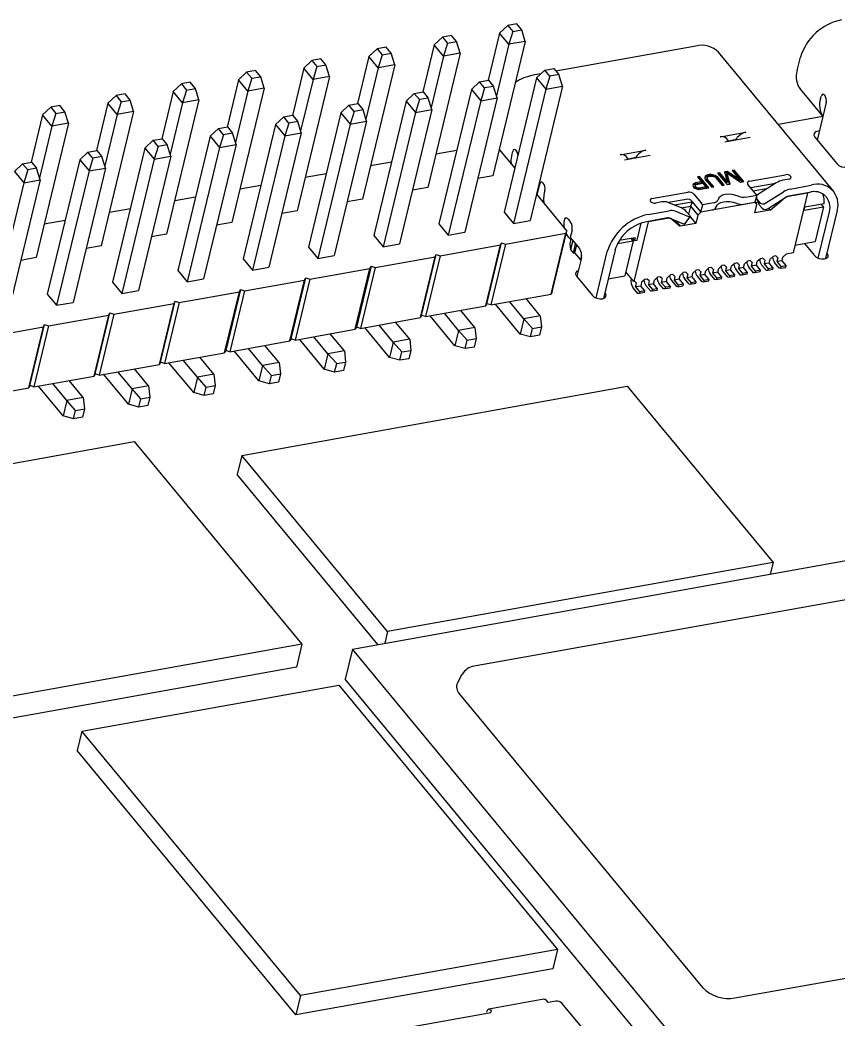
# Model space of a CAD drawing. Header units: millimetres. Extents: x 2 to 1109, y 2 to 430.
# Drawn here: x 263.17 to 290.33, y 191.71 to 224.91 of the extents above; entities that cross this region are included whole.
import ezdxf

# ---------------------------------------------------------------- set-up
doc = ezdxf.new("R2010")
doc.units = ezdxf.units.MM
doc.header["$LTSCALE"] = 0.5
doc.layers.add('几何体', color=7, linetype='Continuous')

msp = doc.modelspace()

# ---------------------------------------------------------------- linework, layer by layer
at = {"layer": '几何体'}
for p, q in [((279.091, 224.481), (278.713, 222.913)), ((279.363, 224.736), (279.091, 224.481)), ((279.401, 224.106), (279.091, 224.481)), ((279.66, 224.79), (279.363, 224.736)), ((279.363, 224.736), (279.532, 224.532)), ((279.532, 224.532), (279.401, 224.106)), ((279.532, 224.532), (279.829, 224.586)), ((279.829, 224.586), (279.66, 224.79)), ((279.947, 224.204), (279.829, 224.586)), ((277.195, 224.348), (276.923, 224.092)), ((277.493, 224.401), (277.195, 224.348)), ((277.195, 224.348), (277.364, 224.144)), ((277.364, 224.144), (277.233, 223.718)), ((277.364, 224.144), (277.662, 224.197)), ((277.662, 224.197), (277.493, 224.401)), ((277.78, 223.815), (277.662, 224.197)), ((279.947, 224.204), (278.872, 219.744)), ((279.947, 224.204), (279.401, 224.106)), ((275.027, 223.959), (274.755, 223.703)), ((275.325, 224.012), (275.027, 223.959)), ((275.027, 223.959), (275.196, 223.755)), ((275.196, 223.755), (275.494, 223.808)), ((275.494, 223.808), (275.325, 224.012)), ((275.612, 223.427), (275.494, 223.808)), ((276.923, 224.092), (276.545, 222.525)), ((277.78, 223.815), (276.705, 219.355)), ((277.233, 223.718), (276.923, 224.092)), ((277.78, 223.815), (277.233, 223.718)), ((279.401, 224.106), (278.989, 222.397)), ((285.612, 224.048), (280.965, 223.215)), ((290.191, 219.22), (286.364, 223.842)), ((272.859, 223.571), (272.588, 223.315)), ((273.157, 223.624), (272.859, 223.571)), ((272.859, 223.571), (273.028, 223.366)), ((273.326, 223.42), (273.157, 223.624)), ((274.755, 223.703), (274.378, 222.136)), ((275.065, 223.329), (274.755, 223.703)), ((275.196, 223.755), (275.065, 223.329)), ((277.233, 223.718), (276.821, 222.009)), ((288.976, 223.233), (289.084, 223.679)), ((270.691, 223.182), (270.42, 222.926)), ((270.989, 223.235), (270.691, 223.182)), ((270.691, 223.182), (270.86, 222.978)), ((271.158, 223.031), (270.989, 223.235)), ((272.588, 223.315), (272.21, 221.748)), ((272.898, 222.94), (272.588, 223.315)), ((273.028, 223.366), (272.898, 222.94)), ((273.028, 223.366), (273.326, 223.42)), ((273.444, 223.038), (273.326, 223.42)), ((275.612, 223.427), (274.537, 218.967)), ((275.065, 223.329), (274.654, 221.62)), ((275.612, 223.427), (275.065, 223.329)), ((280.593, 223.25), (280.322, 222.995)), ((280.593, 223.25), (280.891, 223.304)), ((280.762, 223.046), (280.593, 223.25)), ((280.891, 223.304), (281.06, 223.1)), ((268.821, 222.847), (268.524, 222.793)), ((268.99, 222.643), (268.821, 222.847)), ((270.42, 222.926), (270.042, 221.359)), ((270.73, 222.552), (270.42, 222.926)), ((270.86, 222.978), (270.73, 222.552)), ((270.86, 222.978), (271.158, 223.031)), ((271.276, 222.65), (271.158, 223.031)), ((273.444, 223.038), (272.369, 218.578)), ((272.898, 222.94), (272.486, 221.231)), ((273.444, 223.038), (272.898, 222.94)), ((278.425, 222.862), (278.154, 222.606)), ((278.425, 222.862), (278.723, 222.915)), ((278.594, 222.658), (278.425, 222.862)), ((278.723, 222.915), (278.892, 222.711)), ((280.322, 222.995), (279.247, 218.534)), ((280.459, 223.124), (280.201, 223.078)), ((280.322, 222.995), (280.632, 222.62)), ((280.762, 223.046), (280.632, 222.62)), ((281.06, 223.1), (280.762, 223.046)), ((281.178, 222.718), (281.06, 223.1)), ((268.252, 222.538), (267.874, 220.97)), ((268.524, 222.793), (268.252, 222.538)), ((268.562, 222.163), (268.252, 222.538)), ((268.524, 222.793), (268.693, 222.589)), ((268.693, 222.589), (268.562, 222.163)), ((268.693, 222.589), (268.99, 222.643)), ((269.108, 222.261), (268.99, 222.643)), ((271.276, 222.65), (270.201, 218.19)), ((270.73, 222.552), (270.318, 220.843)), ((271.276, 222.65), (270.73, 222.552)), ((276.258, 222.473), (275.986, 222.217)), ((276.258, 222.473), (276.555, 222.526)), ((276.427, 222.269), (276.258, 222.473)), ((276.555, 222.526), (276.724, 222.322)), ((278.154, 222.606), (277.079, 218.146)), ((278.154, 222.606), (278.464, 222.232)), ((278.594, 222.658), (278.464, 222.232)), ((278.892, 222.711), (278.594, 222.658)), ((279.01, 222.329), (278.892, 222.711)), ((280.632, 222.62), (279.557, 218.16)), ((281.178, 222.718), (280.103, 218.258)), ((280.632, 222.62), (281.178, 222.718)), ((289.084, 222.603), (289.828, 221.706)), ((266.084, 222.149), (265.706, 220.582)), ((266.356, 222.405), (266.084, 222.149)), ((266.394, 221.775), (266.084, 222.149)), ((266.653, 222.458), (266.356, 222.405)), ((266.356, 222.405), (266.525, 222.201)), ((266.525, 222.201), (266.394, 221.775)), ((266.525, 222.201), (266.822, 222.254)), ((266.822, 222.254), (266.653, 222.458)), ((266.94, 221.873), (266.822, 222.254)), ((269.108, 222.261), (268.033, 217.801)), ((268.562, 222.163), (268.15, 220.454)), ((269.108, 222.261), (268.562, 222.163)), ((275.986, 222.217), (274.911, 217.757)), ((275.986, 222.217), (276.296, 221.843)), ((276.427, 222.269), (276.296, 221.843)), ((276.724, 222.322), (276.427, 222.269)), ((276.842, 221.941), (276.724, 222.322)), ((278.464, 222.232), (277.389, 217.771)), ((279.01, 222.329), (277.935, 217.869)), ((278.464, 222.232), (279.01, 222.329)), ((289.94, 222.173), (289.64, 220.927)), ((289.751, 222.297), (289.771, 222.378)), ((264.188, 222.016), (263.916, 221.761)), ((264.486, 222.07), (264.188, 222.016)), ((264.188, 222.016), (264.357, 221.812)), ((264.357, 221.812), (264.226, 221.386)), ((264.357, 221.812), (264.655, 221.866)), ((264.655, 221.866), (264.486, 222.07)), ((264.773, 221.484), (264.655, 221.866)), ((266.94, 221.873), (265.865, 217.413)), ((266.94, 221.873), (266.394, 221.775)), ((273.818, 221.829), (272.743, 217.369)), ((274.09, 222.085), (273.818, 221.829)), ((273.818, 221.829), (274.128, 221.454)), ((274.09, 222.085), (274.388, 222.138)), ((274.259, 221.88), (274.09, 222.085)), ((274.259, 221.88), (274.128, 221.454)), ((274.557, 221.934), (274.259, 221.88)), ((274.388, 222.138), (274.557, 221.934)), ((274.675, 221.552), (274.557, 221.934)), ((276.296, 221.843), (275.221, 217.383)), ((276.842, 221.941), (275.767, 217.481)), ((276.296, 221.843), (276.842, 221.941)), ((263.916, 221.761), (263.539, 220.193)), ((264.773, 221.484), (263.698, 217.024)), ((264.226, 221.386), (263.916, 221.761)), ((264.773, 221.484), (264.226, 221.386)), ((266.394, 221.775), (265.982, 220.066)), ((271.922, 221.696), (271.65, 221.44)), ((271.922, 221.696), (272.22, 221.749)), ((272.091, 221.492), (271.922, 221.696)), ((272.091, 221.492), (271.96, 221.066)), ((272.389, 221.545), (272.091, 221.492)), ((272.22, 221.749), (272.389, 221.545)), ((272.507, 221.164), (272.389, 221.545)), ((274.675, 221.552), (273.6, 217.092)), ((274.128, 221.454), (274.675, 221.552)), ((289.827, 221.704), (288.353, 221.44)), ((264.226, 221.386), (263.814, 219.677)), ((269.754, 221.307), (269.483, 221.052)), ((269.754, 221.307), (270.052, 221.361)), ((269.923, 221.103), (269.754, 221.307)), ((270.221, 221.157), (269.923, 221.103)), ((270.052, 221.361), (270.221, 221.157)), ((270.339, 220.775), (270.221, 221.157)), ((271.65, 221.44), (270.575, 216.98)), ((272.507, 221.164), (271.432, 216.704)), ((271.65, 221.44), (271.96, 221.066)), ((271.96, 221.066), (272.507, 221.164)), ((274.128, 221.454), (273.053, 216.994)), ((286.423, 221.035), (287.273, 221.188)), ((267.586, 220.919), (267.315, 220.663)), ((267.586, 220.919), (267.884, 220.972)), ((267.755, 220.715), (267.586, 220.919)), ((267.884, 220.972), (268.053, 220.768)), ((269.483, 221.052), (268.408, 216.592)), ((269.483, 221.052), (269.793, 220.677)), ((269.923, 221.103), (269.793, 220.677)), ((271.96, 221.066), (270.885, 216.606)), ((287.418, 221.012), (286.568, 220.86)), ((286.704, 220.884), (286.625, 220.98)), ((286.904, 220.931), (286.696, 220.894)), ((286.945, 220.957), (286.984, 221.006)), ((289.561, 221.022), (290.288, 220.145)), ((265.419, 220.53), (265.147, 220.275)), ((265.419, 220.53), (265.716, 220.584)), ((265.588, 220.326), (265.419, 220.53)), ((265.716, 220.584), (265.885, 220.38)), ((267.315, 220.663), (266.24, 216.203)), ((267.315, 220.663), (267.625, 220.289)), ((267.755, 220.715), (267.625, 220.289)), ((268.053, 220.768), (267.755, 220.715)), ((268.171, 220.387), (268.053, 220.768)), ((269.793, 220.677), (268.718, 216.217)), ((270.339, 220.775), (269.264, 216.315)), ((269.793, 220.677), (270.339, 220.775)), ((276.974, 220.472), (277.67, 220.597)), ((279.082, 220.615), (279.598, 219.992)), ((279.51, 220.462), (279.529, 220.542)), ((283.094, 220.439), (283.945, 220.591)), ((263.251, 220.142), (263.548, 220.195)), ((263.548, 220.195), (263.717, 219.991)), ((265.147, 220.275), (264.072, 215.815)), ((265.147, 220.275), (265.457, 219.9)), ((265.588, 220.326), (265.457, 219.9)), ((265.885, 220.38), (265.588, 220.326)), ((266.003, 219.998), (265.885, 220.38)), ((267.625, 220.289), (266.55, 215.829)), ((268.171, 220.387), (267.096, 215.927)), ((267.625, 220.289), (268.171, 220.387)), ((274.806, 220.083), (275.502, 220.208)), ((284.09, 220.415), (283.24, 220.263)), ((283.376, 220.287), (283.297, 220.383)), ((283.575, 220.334), (283.368, 220.297)), ((283.656, 220.41), (283.616, 220.36)), ((263.251, 220.142), (262.979, 219.886)), ((262.979, 219.886), (263.289, 219.512)), ((263.42, 219.938), (263.251, 220.142)), ((263.42, 219.938), (263.289, 219.512)), ((263.717, 219.991), (263.42, 219.938)), ((263.835, 219.61), (263.717, 219.991)), ((265.457, 219.9), (264.382, 215.44)), ((266.003, 219.998), (264.928, 215.538)), ((265.457, 219.9), (266.003, 219.998)), ((272.638, 219.695), (273.334, 219.82)), ((286.401, 219.842), (286.331, 219.83)), ((286.331, 219.83), (286.646, 219.449)), ((286.401, 219.842), (286.391, 219.802)), ((286.649, 219.543), (286.401, 219.842)), ((286.655, 219.888), (286.563, 219.871)), ((286.563, 219.871), (286.649, 219.543)), ((286.645, 219.848), (286.572, 219.835)), ((286.642, 219.839), (286.633, 219.799)), ((286.75, 219.468), (286.642, 219.839)), ((286.642, 219.839), (287.097, 219.53)), ((286.655, 219.888), (286.645, 219.848)), ((287.055, 219.577), (286.645, 219.848)), ((287.065, 219.617), (286.655, 219.888)), ((286.886, 219.929), (286.817, 219.917)), ((286.817, 219.917), (287.065, 219.617)), ((286.877, 219.889), (286.844, 219.883)), ((286.886, 219.929), (286.877, 219.889)), ((287.164, 219.542), (286.877, 219.889)), ((287.201, 219.549), (286.886, 219.929)), ((263.289, 219.512), (262.214, 215.052)), ((263.835, 219.61), (262.76, 215.149)), ((263.289, 219.512), (263.835, 219.61)), ((278.872, 219.744), (278.365, 219.653)), ((285.543, 219.484), (285.517, 219.451)), ((285.543, 219.484), (285.533, 219.444)), ((285.594, 219.502), (285.543, 219.484)), ((285.594, 219.502), (285.584, 219.462)), ((285.792, 219.5), (285.584, 219.462)), ((285.802, 219.54), (285.594, 219.502)), ((285.622, 219.452), (285.842, 219.491)), ((285.73, 219.722), (285.661, 219.709)), ((285.661, 219.709), (285.802, 219.54)), ((285.721, 219.682), (285.689, 219.676)), ((285.73, 219.722), (285.721, 219.682)), ((286.008, 219.335), (285.721, 219.682)), ((286.045, 219.342), (285.73, 219.722)), ((285.802, 219.54), (285.792, 219.5)), ((285.842, 219.491), (285.942, 219.37)), ((285.924, 219.729), (285.904, 219.688)), ((285.904, 219.688), (285.908, 219.651)), ((285.914, 219.689), (285.906, 219.672)), ((285.908, 219.651), (285.93, 219.609)), ((285.924, 219.729), (285.914, 219.689)), ((285.947, 219.713), (285.914, 219.689)), ((285.957, 219.753), (285.924, 219.729)), ((285.93, 219.609), (286.138, 219.358)), ((285.957, 219.753), (285.947, 219.713)), ((285.998, 219.732), (285.947, 219.713)), ((286.008, 219.772), (285.957, 219.753)), ((285.984, 219.656), (285.975, 219.616)), ((285.975, 219.616), (285.978, 219.644)), ((285.99, 219.582), (285.975, 219.616)), ((285.987, 219.684), (285.978, 219.644)), ((285.984, 219.656), (285.987, 219.684)), ((285.999, 219.621), (285.984, 219.656)), ((285.987, 219.684), (286.008, 219.707)), ((285.999, 219.621), (285.99, 219.582)), ((286.17, 219.364), (285.99, 219.582)), ((286.008, 219.772), (285.998, 219.732)), ((286.044, 219.74), (285.998, 219.732)), ((286.207, 219.371), (285.999, 219.621)), ((286.054, 219.78), (286.008, 219.772)), ((286.008, 219.707), (286.048, 219.723)), ((286.054, 219.78), (286.044, 219.74)), ((286.109, 219.742), (286.044, 219.74)), ((286.048, 219.723), (286.094, 219.731)), ((286.118, 219.782), (286.054, 219.78)), ((286.094, 219.731), (286.147, 219.732)), ((286.118, 219.782), (286.109, 219.742)), ((286.169, 219.734), (286.109, 219.742)), ((286.178, 219.774), (286.118, 219.782)), ((286.147, 219.732), (286.195, 219.722)), ((286.178, 219.774), (286.169, 219.734)), ((286.242, 219.71), (286.169, 219.734)), ((286.251, 219.75), (286.178, 219.774)), ((286.195, 219.722), (286.238, 219.701)), ((286.238, 219.701), (286.277, 219.671)), ((286.251, 219.75), (286.242, 219.71)), ((286.291, 219.682), (286.242, 219.71)), ((286.301, 219.722), (286.251, 219.75)), ((286.277, 219.671), (286.484, 219.42)), ((286.301, 219.722), (286.291, 219.682)), ((286.337, 219.644), (286.291, 219.682)), ((286.346, 219.684), (286.301, 219.722)), ((286.346, 219.684), (286.337, 219.644)), ((286.517, 219.426), (286.337, 219.644)), ((286.554, 219.433), (286.346, 219.684)), ((286.391, 219.802), (286.359, 219.796)), ((286.639, 219.503), (286.391, 219.802)), ((286.73, 219.464), (286.633, 219.799)), ((286.649, 219.543), (286.639, 219.503)), ((287.065, 219.617), (287.055, 219.577)), ((287.097, 219.53), (287.201, 219.549)), ((287.395, 219.563), (288.59, 219.777)), ((288.254, 219.489), (287.432, 219.341)), ((288.275, 219.502), (287.694, 219.133)), ((288.711, 219.631), (288.501, 219.594)), ((270.47, 219.306), (271.166, 219.431)), ((276.705, 219.355), (276.197, 219.264)), ((280.338, 219.098), (280.425, 219.459)), ((280.595, 219.255), (280.576, 219.174)), ((284.152, 218.982), (285.346, 219.196)), ((285.517, 219.451), (285.509, 219.413)), ((285.533, 219.444), (285.509, 219.414)), ((285.509, 219.413), (285.517, 219.386)), ((285.517, 219.386), (285.544, 219.354)), ((285.584, 219.462), (285.533, 219.444)), ((285.544, 219.354), (285.576, 219.332)), ((285.585, 219.417), (285.575, 219.377)), ((285.584, 219.351), (285.575, 219.377)), ((285.576, 219.332), (285.637, 219.306)), ((285.593, 219.391), (285.584, 219.351)), ((285.604, 219.327), (285.584, 219.351)), ((285.585, 219.417), (285.594, 219.437)), ((285.593, 219.391), (285.585, 219.417)), ((285.613, 219.366), (285.593, 219.391)), ((285.594, 219.437), (285.622, 219.452)), ((285.613, 219.366), (285.604, 219.327)), ((285.628, 219.309), (285.604, 219.327)), ((285.645, 219.344), (285.613, 219.366)), ((285.645, 219.344), (285.636, 219.306)), ((285.637, 219.306), (285.703, 219.29)), ((285.682, 219.332), (285.645, 219.344)), ((285.682, 219.332), (285.673, 219.297)), ((285.723, 219.33), (285.682, 219.332)), ((285.713, 219.29), (285.697, 219.291)), ((285.703, 219.29), (285.768, 219.292)), ((285.933, 219.33), (285.713, 219.29)), ((285.723, 219.33), (285.713, 219.29)), ((285.942, 219.37), (285.723, 219.33)), ((285.768, 219.292), (286.045, 219.342)), ((285.942, 219.37), (285.933, 219.33)), ((286.138, 219.358), (286.207, 219.371)), ((286.484, 219.42), (286.554, 219.433)), ((286.646, 219.449), (286.75, 219.468)), ((287.582, 219.16), (287.339, 219.453)), ((287.513, 219.244), (288.008, 219.332)), ((287.63, 219.102), (287.582, 219.16)), ((287.933, 218.838), (288.517, 219.21)), ((289.382, 219.187), (288.686, 219.062)), ((289.319, 219.164), (288.692, 219.052)), ((288.744, 219.301), (289.44, 219.426)), ((289.319, 219.164), (288.841, 217.181)), ((289.311, 219.174), (289.319, 219.164)), ((268.302, 218.918), (268.998, 219.042)), ((274.537, 218.967), (274.029, 218.876)), ((280.313, 219.129), (281.326, 217.906)), ((280.548, 218.951), (280.528, 218.869)), ((284.482, 218.873), (284.273, 218.836)), ((285.13, 218.673), (284.683, 218.858)), ((285.289, 218.957), (284.699, 218.851)), ((284.888, 218.773), (285.487, 218.88)), ((285.487, 218.88), (285.431, 218.727)), ((285.487, 218.88), (285.777, 218.529)), ((285.732, 218.6), (285.49, 218.892)), ((285.547, 219.131), (285.789, 218.839)), ((287.57, 218.851), (285.777, 218.529)), ((285.838, 218.78), (285.789, 218.839)), ((286.201, 218.845), (285.838, 218.78)), ((287.209, 218.798), (287.573, 218.863)), ((287.267, 219.036), (287.63, 219.102)), ((287.57, 218.851), (287.561, 218.861)), ((287.57, 218.851), (287.636, 218.786)), ((287.63, 219.102), (287.573, 218.863)), ((287.573, 218.863), (287.636, 218.786)), ((287.677, 218.863), (287.586, 218.847)), ((287.616, 219.119), (287.694, 219.133)), ((287.625, 218.984), (287.703, 218.8)), ((287.638, 218.963), (287.735, 218.846)), ((287.694, 219.133), (287.691, 219.131)), ((288.011, 218.654), (288.596, 219.026)), ((288.081, 218.599), (288.506, 218.96)), ((266.135, 218.529), (266.83, 218.654)), ((272.369, 218.578), (271.862, 218.487)), ((279.247, 218.534), (279.557, 218.16)), ((284.029, 218.456), (284.724, 218.581)), ((285.375, 218.38), (284.925, 218.566)), ((285.13, 218.673), (285.431, 218.727)), ((285.13, 218.673), (285.133, 218.672)), ((285.399, 218.428), (285.302, 218.545)), ((285.431, 218.727), (285.368, 218.465)), ((285.431, 218.727), (285.673, 218.435)), ((285.673, 218.435), (285.777, 218.529)), ((285.732, 218.6), (285.78, 218.541)), ((285.78, 218.541), (285.838, 218.78)), ((285.78, 218.541), (286.143, 218.606)), ((287.569, 218.508), (287.636, 218.786)), ((288.081, 218.599), (287.569, 218.508)), ((287.813, 218.662), (287.716, 218.779)), ((288.027, 218.664), (288.081, 218.599)), ((289.209, 218.599), (289.849, 218.713)), ((289.209, 218.599), (289.232, 218.694)), ((289.868, 218.808), (289.232, 218.694)), ((289.849, 218.713), (289.57, 217.555)), ((289.673, 217.006), (290.043, 218.543)), ((289.849, 218.713), (289.783, 218.793)), ((290.299, 218.589), (289.914, 216.989)), ((263.967, 218.141), (264.663, 218.265)), ((270.201, 218.19), (269.694, 218.099)), ((279.557, 218.16), (280.103, 218.258)), ((281.366, 218.302), (281.439, 218.214)), ((284.028, 218.216), (283.55, 216.233)), ((283.661, 217.604), (283.798, 218.171)), ((284.667, 218.342), (283.971, 218.217)), ((284.02, 218.226), (284.028, 218.216)), ((284.655, 218.328), (284.028, 218.216)), ((284.747, 218.336), (285.197, 218.15)), ((284.811, 218.298), (285.094, 218.064)), ((284.932, 218.259), (285.094, 218.064)), ((285.606, 218.156), (285.094, 218.064)), ((285.243, 218.146), (285.421, 218.376)), ((285.422, 218.377), (285.606, 218.156)), ((285.673, 218.435), (285.606, 218.156)), ((277.079, 218.146), (277.389, 217.771)), ((277.389, 217.771), (277.935, 217.869)), ((279.292, 217.474), (281.289, 217.832)), ((280.801, 215.809), (281.289, 217.832)), ((280.838, 215.883), (281.326, 217.906)), ((281.289, 217.832), (281.326, 217.906)), ((281.497, 217.938), (281.439, 217.695)), ((268.033, 217.801), (267.526, 217.71)), ((274.911, 217.757), (275.221, 217.383)), ((278.67, 215.494), (279.158, 217.517)), ((279.121, 217.444), (279.158, 217.517)), ((279.158, 217.517), (279.292, 217.474)), ((281.3, 217.8), (281.362, 217.725)), ((281.463, 217.63), (281.428, 217.487)), ((281.439, 217.695), (281.742, 217.329)), ((281.52, 217.597), (281.446, 217.289)), ((281.463, 217.63), (281.47, 217.658)), ((283.008, 217.487), (283.533, 217.581)), ((283.599, 217.685), (283.067, 217.589)), ((283.533, 217.581), (283.254, 216.422)), ((283.533, 217.581), (283.467, 217.661)), ((283.483, 217.642), (283.488, 217.665)), ((283.51, 217.669), (283.576, 217.589)), ((283.599, 217.685), (283.576, 217.589)), ((283.576, 217.589), (283.661, 217.604)), ((288.902, 217.435), (289.57, 217.555)), ((289.216, 217.491), (289.549, 217.089)), ((265.865, 217.413), (265.358, 217.322)), ((272.743, 217.369), (273.053, 216.994)), ((275.221, 217.383), (275.767, 217.481)), ((277.124, 217.086), (279.121, 217.444)), ((278.633, 215.421), (279.121, 217.444)), ((279.292, 217.474), (278.804, 215.451)), ((281.428, 217.487), (281.446, 217.289)), ((281.446, 217.289), (281.543, 217.172)), ((281.543, 217.172), (281.617, 217.48)), ((281.543, 217.172), (281.585, 217.18)), ((281.649, 217.442), (281.585, 217.18)), ((281.585, 217.18), (281.779, 216.946)), ((282.299, 215.684), (282.669, 217.222)), ((282.925, 217.268), (282.54, 215.667)), ((288.841, 217.181), (288.607, 217.139)), ((289.975, 217.166), (289.961, 217.184)), ((263.698, 217.024), (263.19, 216.933)), ((270.575, 216.98), (270.885, 216.606)), ((273.053, 216.994), (273.6, 217.092)), ((274.956, 216.697), (276.953, 217.055)), ((276.465, 215.032), (276.953, 217.055)), ((276.502, 215.106), (276.99, 217.129)), ((277.124, 217.086), (276.636, 215.063)), ((276.953, 217.055), (276.99, 217.129)), ((276.99, 217.129), (277.124, 217.086)), ((281.807, 217.019), (281.657, 216.393)), ((281.816, 217.097), (281.779, 216.946)), ((281.779, 216.946), (281.79, 216.948)), ((286.9, 216.833), (286.795, 216.738)), ((286.985, 216.848), (286.9, 216.833)), ((287.051, 216.784), (286.985, 216.848)), ((287.326, 216.91), (287.222, 216.815)), ((287.412, 216.925), (287.326, 216.91)), ((287.478, 216.861), (287.412, 216.925)), ((287.478, 216.861), (287.448, 216.737)), ((287.619, 216.768), (287.649, 216.891)), ((287.753, 216.986), (287.649, 216.891)), ((287.838, 217.001), (287.753, 216.986)), ((287.905, 216.937), (287.838, 217.001)), ((287.905, 216.937), (287.875, 216.814)), ((288.046, 216.844), (287.875, 216.814)), ((288.046, 216.844), (288.075, 216.968)), ((288.181, 216.68), (288.046, 216.844)), ((288.18, 217.063), (288.075, 216.968)), ((288.265, 217.078), (288.18, 217.063)), ((288.378, 216.675), (288.22, 216.865)), ((288.331, 217.014), (288.265, 217.078)), ((288.331, 217.014), (288.302, 216.89)), ((288.472, 216.921), (288.302, 216.89)), ((288.302, 216.89), (288.437, 216.726)), ((288.472, 216.921), (288.502, 217.044)), ((288.608, 216.757), (288.472, 216.921)), ((288.607, 217.139), (288.502, 217.044)), ((268.408, 216.592), (268.718, 216.217)), ((270.885, 216.606), (271.432, 216.704)), ((272.788, 216.309), (274.785, 216.667)), ((274.298, 214.644), (274.785, 216.667)), ((274.822, 216.74), (274.335, 214.717)), ((274.956, 216.697), (274.468, 214.674)), ((274.785, 216.667), (274.822, 216.74)), ((274.822, 216.74), (274.956, 216.697)), ((283.55, 216.233), (283.285, 216.552)), ((285.193, 216.527), (285.088, 216.432)), ((285.278, 216.542), (285.193, 216.527)), ((285.344, 216.478), (285.278, 216.542)), ((285.485, 216.385), (285.515, 216.509)), ((285.619, 216.604), (285.515, 216.509)), ((285.705, 216.619), (285.619, 216.604)), ((285.771, 216.555), (285.705, 216.619)), ((285.771, 216.555), (285.741, 216.431)), ((285.912, 216.462), (285.942, 216.585)), ((286.046, 216.68), (285.942, 216.585)), ((286.132, 216.695), (286.046, 216.68)), ((286.198, 216.631), (286.132, 216.695)), ((286.198, 216.631), (286.168, 216.508)), ((286.339, 216.538), (286.168, 216.508)), ((286.168, 216.508), (286.304, 216.344)), ((286.339, 216.538), (286.368, 216.662)), ((286.474, 216.374), (286.339, 216.538)), ((286.473, 216.757), (286.368, 216.662)), ((286.558, 216.772), (286.473, 216.757)), ((286.671, 216.369), (286.514, 216.559)), ((286.624, 216.708), (286.558, 216.772)), ((286.624, 216.708), (286.595, 216.584)), ((286.765, 216.615), (286.595, 216.584)), ((286.595, 216.584), (286.73, 216.42)), ((286.765, 216.615), (286.795, 216.738)), ((286.901, 216.451), (286.765, 216.615)), ((287.098, 216.445), (286.94, 216.635)), ((287.051, 216.784), (287.021, 216.661)), ((287.192, 216.691), (287.021, 216.661)), ((287.021, 216.661), (287.157, 216.497)), ((287.157, 216.497), (287.144, 216.441)), ((287.328, 216.527), (287.157, 216.497)), ((287.192, 216.691), (287.222, 216.815)), ((287.328, 216.527), (287.192, 216.691)), ((287.314, 216.472), (287.328, 216.527)), ((287.524, 216.522), (287.367, 216.712)), ((287.619, 216.768), (287.448, 216.737)), ((287.448, 216.737), (287.584, 216.573)), ((287.57, 216.518), (287.524, 216.522)), ((287.584, 216.573), (287.57, 216.518)), ((287.741, 216.548), (287.57, 216.518)), ((287.755, 216.604), (287.584, 216.573)), ((287.755, 216.604), (287.619, 216.768)), ((287.741, 216.548), (287.755, 216.604)), ((287.951, 216.598), (287.794, 216.788)), ((287.875, 216.814), (288.011, 216.65)), ((287.997, 216.594), (287.951, 216.598)), ((288.011, 216.65), (287.997, 216.594)), ((288.168, 216.625), (287.997, 216.594)), ((288.181, 216.68), (288.011, 216.65)), ((288.168, 216.625), (288.181, 216.68)), ((288.424, 216.671), (288.378, 216.675)), ((288.437, 216.726), (288.424, 216.671)), ((288.424, 216.671), (288.595, 216.701)), ((288.437, 216.726), (288.608, 216.757)), ((288.595, 216.701), (288.608, 216.757)), ((266.24, 216.203), (266.55, 215.829)), ((268.718, 216.217), (269.264, 216.315)), ((270.62, 215.92), (272.617, 216.278)), ((272.13, 214.255), (272.617, 216.278)), ((272.167, 214.329), (272.654, 216.352)), ((272.788, 216.309), (272.301, 214.286)), ((272.617, 216.278), (272.654, 216.352)), ((272.654, 216.352), (272.788, 216.309)), ((281.642, 216.411), (282.175, 215.768)), ((282.698, 216.323), (283.254, 216.422)), ((283.462, 216.327), (283.464, 216.336)), ((283.571, 216.237), (283.55, 216.233)), ((283.637, 216.172), (283.571, 216.237)), ((283.608, 216.049), (283.637, 216.172)), ((283.808, 216.203), (283.778, 216.079)), ((283.913, 216.298), (283.808, 216.203)), ((283.998, 216.313), (283.913, 216.298)), ((284.064, 216.249), (283.998, 216.313)), ((284.064, 216.249), (284.034, 216.125)), ((284.205, 216.156), (284.235, 216.279)), ((284.339, 216.374), (284.235, 216.279)), ((284.425, 216.39), (284.339, 216.374)), ((284.537, 215.986), (284.38, 216.176)), ((284.491, 216.325), (284.425, 216.39)), ((284.491, 216.325), (284.461, 216.202)), ((284.632, 216.232), (284.461, 216.202)), ((284.461, 216.202), (284.597, 216.038)), ((284.632, 216.232), (284.661, 216.356)), ((284.767, 216.068), (284.632, 216.232)), ((284.766, 216.451), (284.661, 216.356)), ((284.851, 216.466), (284.766, 216.451)), ((284.807, 216.253), (284.964, 216.063)), ((284.917, 216.402), (284.851, 216.466)), ((284.917, 216.402), (284.888, 216.278)), ((285.058, 216.309), (284.888, 216.278)), ((284.888, 216.278), (285.023, 216.114)), ((285.058, 216.309), (285.088, 216.432)), ((285.058, 216.309), (285.194, 216.145)), ((285.391, 216.139), (285.233, 216.329)), ((285.344, 216.478), (285.314, 216.355)), ((285.485, 216.385), (285.314, 216.355)), ((285.314, 216.355), (285.45, 216.191)), ((285.45, 216.191), (285.437, 216.135)), ((285.607, 216.166), (285.437, 216.135)), ((285.621, 216.221), (285.45, 216.191)), ((285.621, 216.221), (285.485, 216.385)), ((285.607, 216.166), (285.621, 216.221)), ((285.818, 216.216), (285.66, 216.406)), ((285.912, 216.462), (285.741, 216.431)), ((285.741, 216.431), (285.877, 216.267)), ((285.863, 216.212), (285.818, 216.216)), ((285.877, 216.267), (285.863, 216.212)), ((286.034, 216.242), (285.863, 216.212)), ((286.048, 216.298), (285.877, 216.267)), ((286.048, 216.298), (285.912, 216.462)), ((286.034, 216.242), (286.048, 216.298)), ((286.244, 216.292), (286.087, 216.482)), ((286.29, 216.288), (286.244, 216.292)), ((286.304, 216.344), (286.29, 216.288)), ((286.461, 216.319), (286.29, 216.288)), ((286.474, 216.374), (286.304, 216.344)), ((286.461, 216.319), (286.474, 216.374)), ((286.717, 216.365), (286.671, 216.369)), ((286.73, 216.42), (286.717, 216.365)), ((286.888, 216.395), (286.717, 216.365)), ((286.901, 216.451), (286.73, 216.42)), ((286.888, 216.395), (286.901, 216.451)), ((287.144, 216.441), (287.098, 216.445)), ((287.314, 216.472), (287.144, 216.441)), ((266.55, 215.829), (267.096, 215.927)), ((268.452, 215.531), (270.45, 215.889)), ((269.962, 213.866), (270.45, 215.889)), ((270.486, 215.963), (269.999, 213.94)), ((270.62, 215.92), (270.133, 213.897)), ((270.45, 215.889), (270.486, 215.963)), ((270.486, 215.963), (270.62, 215.92)), ((280.838, 215.883), (280.801, 215.809)), ((282.601, 215.844), (282.587, 215.862)), ((283.684, 215.833), (283.526, 216.023)), ((283.778, 216.079), (283.608, 216.049)), ((283.608, 216.049), (283.743, 215.885)), ((283.73, 215.829), (283.684, 215.833)), ((283.743, 215.885), (283.73, 215.829)), ((283.9, 215.86), (283.73, 215.829)), ((283.914, 215.916), (283.743, 215.885)), ((283.914, 215.916), (283.778, 216.079)), ((283.9, 215.86), (283.914, 215.916)), ((284.111, 215.91), (283.953, 216.1)), ((284.205, 216.156), (284.034, 216.125)), ((284.034, 216.125), (284.17, 215.961)), ((284.156, 215.906), (284.111, 215.91)), ((284.17, 215.961), (284.156, 215.906)), ((284.327, 215.936), (284.156, 215.906)), ((284.341, 215.992), (284.17, 215.961)), ((284.341, 215.992), (284.205, 216.156)), ((284.327, 215.936), (284.341, 215.992)), ((284.583, 215.982), (284.537, 215.986)), ((284.597, 216.038), (284.583, 215.982)), ((284.754, 216.013), (284.583, 215.982)), ((284.767, 216.068), (284.597, 216.038)), ((284.754, 216.013), (284.767, 216.068)), ((285.01, 216.059), (284.964, 216.063)), ((285.023, 216.114), (285.01, 216.059)), ((285.01, 216.059), (285.181, 216.089)), ((285.194, 216.145), (285.023, 216.114)), ((285.194, 216.145), (285.181, 216.089)), ((285.437, 216.135), (285.391, 216.139)), ((264.072, 215.815), (264.382, 215.44)), ((264.382, 215.44), (264.928, 215.538)), ((266.285, 215.143), (268.282, 215.501)), ((267.794, 213.478), (268.282, 215.501)), ((267.831, 213.552), (268.319, 215.575)), ((268.452, 215.531), (267.965, 213.508)), ((268.282, 215.501), (268.319, 215.575)), ((268.319, 215.575), (268.452, 215.531)), ((278.804, 215.451), (280.801, 215.809)), ((279.895, 214.996), (279.426, 215.563)), ((280.441, 215.094), (279.972, 215.661)), ((265.663, 213.163), (266.151, 215.186)), ((266.114, 215.112), (266.151, 215.186)), ((266.151, 215.186), (266.285, 215.143)), ((276.636, 215.063), (278.633, 215.421)), ((277.727, 214.607), (277.258, 215.174)), ((278.273, 214.705), (277.804, 215.272)), ((278.67, 215.494), (278.633, 215.421)), ((278.804, 215.451), (278.67, 215.494)), ((279.772, 214.486), (278.951, 215.478)), ((264.117, 214.754), (266.114, 215.112)), ((265.626, 213.089), (266.114, 215.112)), ((266.285, 215.143), (265.797, 213.12)), ((274.468, 214.674), (276.465, 215.032)), ((276.106, 214.317), (275.636, 214.883)), ((276.502, 215.106), (276.465, 215.032)), ((276.636, 215.063), (276.502, 215.106)), ((277.604, 214.098), (276.783, 215.089)), ((279.895, 214.996), (279.772, 214.486)), ((280.441, 215.094), (279.895, 214.996)), ((280.185, 214.668), (279.895, 214.996)), ((280.441, 215.094), (280.483, 214.722)), ((261.949, 214.366), (263.946, 214.724)), ((263.459, 212.701), (263.946, 214.724)), ((263.495, 212.775), (263.983, 214.798)), ((264.117, 214.754), (263.629, 212.731)), ((263.946, 214.724), (263.983, 214.798)), ((263.983, 214.798), (264.117, 214.754)), ((272.301, 214.286), (274.298, 214.644)), ((274.335, 214.717), (274.298, 214.644)), ((274.468, 214.674), (274.335, 214.717)), ((275.436, 213.709), (274.615, 214.701)), ((275.559, 214.219), (275.09, 214.786)), ((277.727, 214.607), (277.604, 214.098)), ((278.273, 214.705), (277.727, 214.607)), ((278.017, 214.28), (277.727, 214.607)), ((278.273, 214.705), (278.315, 214.333)), ((280.118, 214.39), (280.185, 214.668)), ((280.185, 214.668), (280.483, 214.722)), ((280.483, 214.722), (280.416, 214.444)), ((270.133, 213.897), (272.13, 214.255)), ((272.167, 214.329), (272.13, 214.255)), ((272.301, 214.286), (272.167, 214.329)), ((273.269, 213.321), (272.448, 214.312)), ((273.392, 213.83), (272.922, 214.397)), ((273.938, 213.928), (273.468, 214.495)), ((275.559, 214.219), (275.436, 213.709)), ((276.106, 214.317), (275.559, 214.219)), ((275.849, 213.891), (275.559, 214.219)), ((276.106, 214.317), (276.147, 213.944)), ((277.95, 214.002), (278.017, 214.28)), ((278.017, 214.28), (278.315, 214.333)), ((278.315, 214.333), (278.248, 214.055)), ((280.118, 214.39), (279.772, 214.486)), ((280.416, 214.444), (280.118, 214.39)), ((267.965, 213.508), (269.962, 213.866)), ((269.999, 213.94), (269.962, 213.866)), ((270.133, 213.897), (269.999, 213.94)), ((271.101, 212.932), (270.28, 213.923)), ((271.224, 213.442), (270.754, 214.008)), ((271.77, 213.54), (271.301, 214.106)), ((273.938, 213.928), (273.392, 213.83)), ((273.938, 213.928), (273.979, 213.556)), ((275.782, 213.613), (275.849, 213.891)), ((275.849, 213.891), (276.147, 213.944)), ((276.147, 213.944), (276.08, 213.667)), ((277.95, 214.002), (277.604, 214.098)), ((278.248, 214.055), (277.95, 214.002)), ((267.831, 213.552), (267.794, 213.478)), ((267.965, 213.508), (267.831, 213.552)), ((268.933, 212.543), (268.112, 213.535)), ((269.056, 213.053), (268.587, 213.62)), ((269.602, 213.151), (269.133, 213.718)), ((271.77, 213.54), (271.224, 213.442)), ((271.77, 213.54), (271.812, 213.167)), ((273.392, 213.83), (273.269, 213.321)), ((273.682, 213.503), (273.392, 213.83)), ((273.682, 213.503), (273.979, 213.556)), ((273.979, 213.556), (273.912, 213.278)), ((275.782, 213.613), (275.436, 213.709)), ((276.08, 213.667), (275.782, 213.613)), ((265.797, 213.12), (267.794, 213.478)), ((266.888, 212.665), (266.419, 213.231)), ((267.434, 212.762), (266.965, 213.329)), ((271.224, 213.442), (271.101, 212.932)), ((271.514, 213.114), (271.224, 213.442)), ((273.615, 213.225), (273.269, 213.321)), ((273.615, 213.225), (273.682, 213.503)), ((273.912, 213.278), (273.615, 213.225)), ((263.629, 212.731), (265.626, 213.089)), ((264.72, 212.276), (264.251, 212.843)), ((265.266, 212.374), (264.797, 212.941)), ((265.663, 213.163), (265.626, 213.089)), ((265.797, 213.12), (265.663, 213.163)), ((266.765, 212.155), (265.944, 213.146)), ((269.056, 213.053), (268.933, 212.543)), ((269.602, 213.151), (269.056, 213.053)), ((269.346, 212.725), (269.056, 213.053)), ((269.602, 213.151), (269.644, 212.779)), ((271.447, 212.836), (271.101, 212.932)), ((271.447, 212.836), (271.514, 213.114)), ((271.745, 212.89), (271.447, 212.836)), ((271.514, 213.114), (271.812, 213.167)), ((271.812, 213.167), (271.745, 212.89)), ((261.461, 212.343), (263.459, 212.701)), ((263.495, 212.775), (263.459, 212.701)), ((263.629, 212.731), (263.495, 212.775)), ((264.597, 211.766), (263.776, 212.758)), ((266.888, 212.665), (266.765, 212.155)), ((267.434, 212.762), (266.888, 212.665)), ((267.178, 212.337), (266.888, 212.665)), ((267.434, 212.762), (267.476, 212.39)), ((269.279, 212.448), (268.933, 212.543)), ((269.279, 212.448), (269.346, 212.725)), ((269.346, 212.725), (269.644, 212.779)), ((269.644, 212.779), (269.577, 212.501)), ((270.527, 210.457), (283.329, 212.752)), ((283.329, 212.752), (288.174, 206.901)), ((264.72, 212.276), (264.597, 211.766)), ((265.266, 212.374), (264.72, 212.276)), ((265.01, 211.948), (264.72, 212.276)), ((265.266, 212.374), (265.308, 212.002)), ((267.111, 212.059), (267.178, 212.337)), ((267.178, 212.337), (267.476, 212.39)), ((267.476, 212.39), (267.409, 212.112)), ((269.577, 212.501), (269.279, 212.448)), ((264.943, 211.67), (265.01, 211.948)), ((265.01, 211.948), (265.308, 212.002)), ((265.308, 212.002), (265.241, 211.724)), ((267.111, 212.059), (266.765, 212.155)), ((267.409, 212.112), (267.111, 212.059)), ((264.943, 211.67), (264.597, 211.766)), ((265.241, 211.724), (264.943, 211.67)), ((255.863, 208.924), (266.958, 210.913)), ((266.958, 210.913), (272.53, 204.185)), ((270.527, 210.457), (270.373, 209.82)), ((275.372, 204.606), (270.527, 210.457)), ((275.048, 204.175), (270.373, 209.82)), ((274.205, 204.024), (293.835, 207.543)), ((288.174, 206.901), (275.372, 204.606)), ((288.174, 206.901), (288.08, 206.511)), ((292.468, 206.002), (278.249, 203.454)), ((275.372, 204.606), (275.278, 204.217)), ((272.53, 204.185), (261.434, 202.196)), ((272.53, 204.185), (272.347, 203.429)), ((274.205, 204.024), (273.963, 203.021)), ((285.348, 190.568), (274.205, 204.024)), ((272.347, 203.429), (261.252, 201.44)), ((285.106, 189.565), (273.963, 203.021)), ((277.843, 203.185), (277.693, 202.906)), ((265.216, 201.295), (273.751, 202.825)), ((273.751, 202.825), (281.019, 194.049)), ((277.763, 202.532), (285.835, 192.785)), ((265.216, 201.295), (265.063, 200.658)), ((272.484, 192.519), (265.216, 201.295)), ((272.33, 191.882), (265.063, 200.658)), ((286.905, 192.44), (301.124, 194.988)), ((281.019, 194.049), (272.484, 192.519)), ((281.019, 194.049), (280.865, 193.412)), ((280.865, 193.412), (272.33, 191.882)), ((272.484, 192.519), (272.33, 191.882)), ((280.565, 192.396), (278.73, 192.067)), ((280.706, 192.291), (280.657, 192.349)), ((280.962, 192.336), (280.706, 192.291)), ((288.042, 183.964), (281.163, 192.272)), ((278.743, 191.939), (275.158, 191.296))]:
    msp.add_line(p, q, dxfattribs=at)
at = {"layer": '几何体', "flags": 128}
for points in [[(289.94, 222.173), (289.947, 222.234), (289.939, 222.301), (289.919, 222.365), (289.889, 222.415), (289.854, 222.443), (289.819, 222.446), (289.79, 222.423), (289.771, 222.378)], [(289.713, 221.23), (289.662, 221.225), (289.583, 221.197), (289.535, 221.148), (289.528, 221.087), (289.561, 221.022)], [(279.703, 220.429), (279.697, 220.466), (279.677, 220.529), (279.647, 220.579), (279.612, 220.607), (279.578, 220.61), (279.548, 220.587), (279.529, 220.542)], [(279.491, 220.121), (279.482, 220.263), (279.51, 220.462)], [(290.288, 220.145), (290.356, 220.086), (290.45, 220.043), (290.556, 220.022), (290.655, 220.026), (290.735, 220.054), (290.782, 220.103), (290.79, 220.164), (290.757, 220.229)], [(280.595, 219.255), (280.601, 219.316), (280.594, 219.383), (280.574, 219.447), (280.544, 219.496), (280.509, 219.525), (280.474, 219.528), (280.445, 219.505), (280.425, 219.459)], [(287.395, 219.563), (287.371, 219.557), (287.351, 219.548), (287.336, 219.536), (287.326, 219.521), (287.321, 219.505), (287.321, 219.488), (287.328, 219.47), (287.339, 219.453)], [(288.711, 219.631), (288.747, 219.644), (288.769, 219.666), (288.772, 219.694), (288.757, 219.723), (288.726, 219.75), (288.683, 219.77), (288.635, 219.779), (288.59, 219.777)], [(280.576, 219.174), (280.548, 218.976), (280.557, 218.834)], [(284.152, 218.982), (284.115, 218.969), (284.094, 218.947), (284.09, 218.919), (284.106, 218.89), (284.137, 218.863), (284.18, 218.844), (284.227, 218.834), (284.273, 218.836)], [(286.289, 218.708), (286.318, 218.766), (286.37, 218.816), (286.442, 218.853), (286.531, 218.878), (286.632, 218.887), (286.74, 218.882), (286.849, 218.862), (286.955, 218.828)], [(287.013, 219.066), (286.907, 219.101), (286.797, 219.121), (286.689, 219.126), (286.589, 219.116), (286.5, 219.092), (286.428, 219.054), (286.376, 219.005), (286.346, 218.947)], [(287.703, 218.8), (287.704, 218.798), (287.716, 218.779)], [(281.273, 218.332), (281.248, 218.303), (281.236, 218.261)], [(285.399, 218.428), (285.411, 218.411), (285.419, 218.397), (285.423, 218.385), (285.422, 218.377), (285.416, 218.372), (285.406, 218.371), (285.392, 218.374), (285.375, 218.38)], [(285.197, 218.15), (285.215, 218.144), (285.229, 218.141), (285.239, 218.142), (285.243, 218.146)], [(289.549, 217.089), (289.611, 217.036), (289.697, 216.997), (289.792, 216.978), (289.883, 216.981), (289.956, 217.007), (289.999, 217.051), (290.006, 217.107), (289.975, 217.166)], [(281.704, 216.588), (281.662, 216.57), (281.619, 216.526), (281.612, 216.47), (281.642, 216.411)], [(282.175, 215.768), (282.237, 215.715), (282.323, 215.675), (282.418, 215.656), (282.509, 215.66), (282.582, 215.685), (282.625, 215.73), (282.632, 215.785), (282.601, 215.844)], [(280.657, 192.348), (280.607, 192.39), (280.566, 192.393)], [(278.766, 192.063), (278.73, 192.067), (278.698, 192.051), (278.672, 192.017), (278.654, 191.967)], [(278.815, 192.019), (278.816, 191.992), (278.802, 191.968), (278.777, 191.95), (278.743, 191.939)], [(278.766, 192.063), (278.793, 192.046), (278.815, 192.018)]]:
    msp.add_lwpolyline(points, dxfattribs=at)
at = {"layer": '几何体'}
for centre, radius, start, end in [((290.802, 223.152), 1.798, 101.536, 162.9526), ((285.813, 223.307), 0.767, 44.14, 105.1786), ((289.646, 223.024), 0.702, 162.6541, 216.8398), ((280.523, 221.438), 1.671, 101.1018, 122.7236), ((290.435, 222.087), 0.716, 162.942, 211.9668), ((287.377, 220.701), 0.498, 102.0859, 142.1442), ((286.475, 220.831), 0.211, 44.8706, 104.4479), ((286.889, 221), 0.0711, 282.0859, 322.1442), ((284.049, 220.104), 0.498, 102.0859, 142.1442), ((283.147, 220.234), 0.211, 44.8706, 104.4479), ((283.56, 220.404), 0.0711, 282.0859, 322.1442), ((288.623, 218.967), 0.638, 101.0176, 123.0669), ((285.385, 218.971), 0.228, 44.5566, 99.6499), ((288.866, 218.675), 0.638, 101.0176, 123.0669), ((289.55, 218.698), 0.517, 342.5544, 109.0297), ((289.659, 218.791), 0.672, 342.5544, 109.0297), ((284.556, 218.52), 0.361, 69.5059, 101.8765), ((285.327, 218.732), 0.228, 44.5566, 99.6499), ((286.188, 219.021), 0.176, 274.2765, 331.8594), ((286.251, 218.974), 0.0994, 338.8692, 344.2969), ((287.139, 219.292), 0.499, 248.3956, 250.2458), ((287.137, 219.271), 0.479, 249.6508, 278.7532), ((287.197, 219.531), 0.499, 248.3956, 250.2458), ((287.194, 219.51), 0.479, 249.6508, 278.7532), ((287.737, 219.024), 0.116, 113.7058, 211.4042), ((287.839, 218.962), 0.156, 228.1351, 307.1487), ((288.773, 218.653), 0.407, 101.5347, 131.1032), ((288.735, 218.812), 0.255, 101.0176, 123.0669), ((289.33, 218.902), 0.546, 350.0871, 25.5697), ((284.799, 218.228), 0.361, 69.5059, 101.8765), ((284.919, 218.213), 0.507, 40.8973, 65.0349), ((286.13, 218.782), 0.176, 274.2765, 331.8594), ((286.193, 218.735), 0.0994, 338.8692, 344.2969), ((287.917, 218.778), 0.156, 228.1351, 307.1487), ((282.043, 218.136), 0.817, 171.2546, 188.5255), ((281.304, 218.268), 0.0713, 28.9803, 115.3387), ((281.156, 218.01), 0.349, 348.0661, 35.8454), ((284.388, 216.695), 1.798, 101.536, 162.9526), ((284.247, 216.862), 1.383, 101.536, 162.9526), ((284.7, 218.143), 0.19, 54.1529, 103.696), ((284.696, 218.201), 0.144, 69.5059, 101.8765), ((281.789, 218.079), 0.555, 208.7277, 233.9448), ((281.424, 217.1), 0.392, 348.0661, 35.8454), ((287.657, 216.926), 0.361, 186.6802, 216.4981), ((288.084, 217.003), 0.361, 186.6802, 216.4981), ((288.511, 217.079), 0.361, 186.6802, 216.4981), ((285.523, 216.544), 0.361, 186.6802, 216.4981), ((285.95, 216.62), 0.361, 186.6802, 216.4981), ((286.377, 216.697), 0.361, 186.6802, 216.4981), ((286.804, 216.773), 0.361, 186.6802, 216.4981), ((287.23, 216.85), 0.361, 186.6802, 216.4981), ((283.837, 216.248), 0.384, 168.0661, 215.8454), ((284.243, 216.314), 0.361, 186.6802, 216.4981), ((284.67, 216.391), 0.361, 186.6802, 216.4981), ((285.097, 216.467), 0.361, 186.6802, 216.4981), ((278.304, 202.943), 0.513, 96.1697, 151.9498), ((277.994, 202.769), 0.331, 155.4875, 225.7985), ((286.702, 193.639), 1.216, 224.5566, 279.6499), ((280.997, 192.102), 0.237, 45.7271, 98.481)]:
    msp.add_arc(centre, radius, start, end, dxfattribs=at)

doc.saveas('drawing.dxf')
